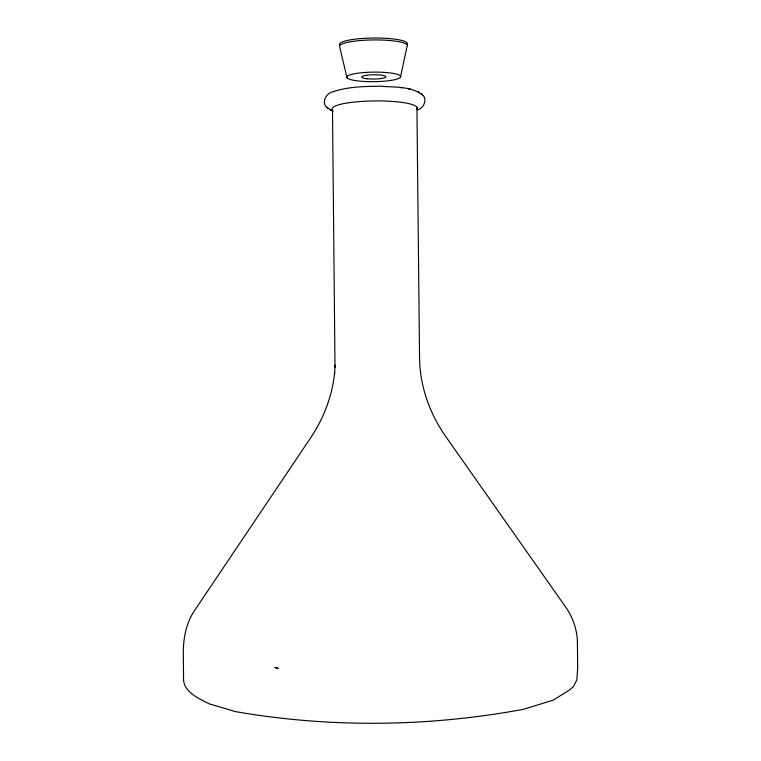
<?xml version="1.0" encoding="UTF-8"?>
<svg xmlns="http://www.w3.org/2000/svg" width="761" height="761" viewBox="0 0 761 761"><rect width="100%" height="100%" fill="white"/><g stroke="black" fill="none" stroke-linecap="round" stroke-linejoin="round"><path stroke-width="1.14" d="M335.002 367.221L332.49 109.774A42.521 7.534 -0.6 0 1 375.221 100.918A42.521 7.534 -0.6 0 1 416.79 109.099M334.526 374.146L335.135 365.242M334.669 372.139C332.443 395.749 323.663 418.493 310.459 438.108L195.225 609.551C185.893 622.726 183.04 639.183 183.315 655.04L183.582 680.524C185.085 693.043 199.411 698.722 209.227 703.849L235.368 711.592C330.36 728.134 428.814 726.898 523.568 709.29L553.342 700.091L569.228 690.16L573.49 686.527L576.848 679.792L577.685 668.196L577.418 642.712C577.314 629.785 572.776 617.104 565.337 606.593L446.098 437.023C429.756 413.927 419.787 386.074 419.549 357.651L416.923 107.13M400.419 77.308A26.939 4.766 -0.6 0 0 363.748 72.571A26.939 4.766 -0.6 0 0 357.099 80.818A26.939 4.766 -0.6 0 0 400.419 77.308L407.049 46.469A33.96 6.012 -0.6 0 0 373.841 39.933A33.96 6.012 -0.6 0 0 339.71 47.011L347.006 77.736M417.627 109.812C424.6 108.033 428.177 97.484 420.957 93.774M422.612 94.916C410.807 85.945 394.607 87.458 380.614 86.25C364.823 86.393 348.576 86.583 333.442 91.624C325.775 92.813 320.229 104.048 328.305 108.443M400.847 87.582L402.217 87.819M408.6 88.904L410.379 89.218M326.65 107.301L333.166 111.258M417.941 91.71L419.492 92.775M329.77 109.441L331.32 110.507M339.691 45.108A33.96 6.012 -0.6 0 1 373.822 38.031A33.96 6.012 -0.6 0 1 407.03 44.566M277.993 668.244L275.035 667.578L277.993 668.244M366.945 78.744A12.1 2.14 -0.6 0 0 385.827 76.937A12.1 2.14 -0.6 0 0 368.505 75.025A12.1 2.14 -0.6 0 0 366.945 78.744"/></g></svg>
